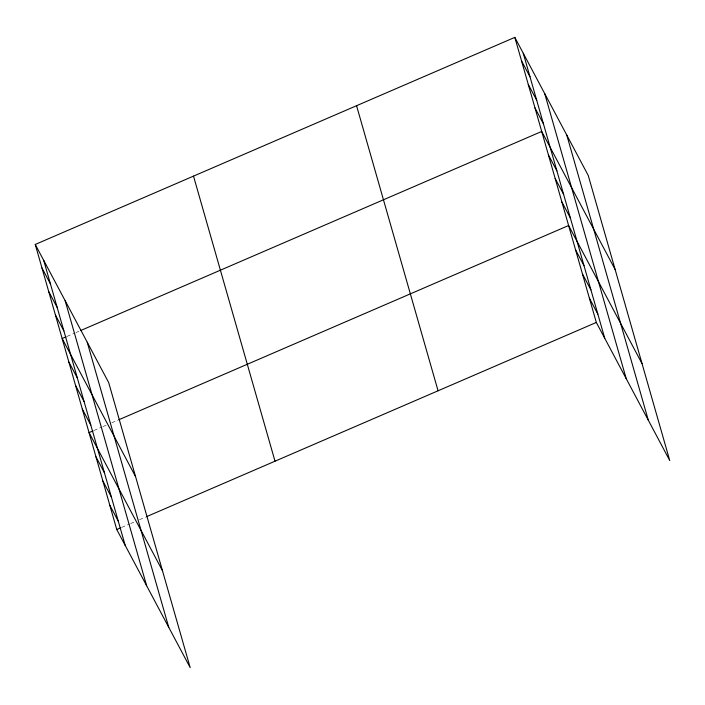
<?xml version="1.0" encoding="UTF-8"?>
<svg xmlns="http://www.w3.org/2000/svg" width="705" height="705" viewBox="0 0 705 705"><rect width="100%" height="100%" fill="white"/><g stroke="black" fill="none" stroke-linecap="round" stroke-linejoin="round"><path stroke-width="0.53" stroke-dasharray="3.52 2.64" d="M67.09 336.4L75.003 332.98M75.999 332.557L78.96 331.271M93.994 430.473L101.899 427.054M102.895 426.631L106.852 424.921M111.795 422.788L117.726 420.224M121.701 527.402L129.614 523.982M130.601 523.559L134.558 521.85M139.511 519.717L145.441 517.153"/><path stroke-width="1.06" d="M35.25 244.459L108.676 382.551L190.183 667.626L116.757 529.534L35.25 244.459L514.817 37.374L588.243 175.466L669.75 460.541L596.324 322.449L514.817 37.374M66.103 336.823L62.146 338.532L135.571 476.624M80.943 330.416L541.713 131.447L615.139 269.539M92.998 430.905L89.041 432.614L162.467 570.706M118.722 419.801L568.609 225.521L642.035 363.613M116.757 529.534L120.714 527.825M146.428 516.721L596.324 322.449M521.541 60.886L529.993 76.775M528.265 84.406L536.716 100.295M534.989 107.927L543.44 123.816M548.437 154.968L556.888 170.857M555.161 178.48L563.612 194.368M561.885 202L570.336 217.889M575.544 249.755L583.987 265.644M582.471 273.989L590.913 289.878M589.398 298.215L597.849 314.104M41.974 267.979L50.425 283.868M48.698 291.5L57.149 307.389M55.422 315.012L63.873 330.901M68.87 362.053L77.321 377.942M75.594 385.573L84.045 401.462M82.318 409.094L90.769 424.983M95.977 456.84L104.419 472.729M102.904 481.074L111.346 496.963M109.83 505.309L118.281 521.198M566.802 135.14L648.309 420.215M544.709 93.589L626.216 378.664M523.269 53.263L604.775 338.338M356.563 105.706L438.069 390.79M193.505 176.118L275.012 461.202M87.235 342.225L168.742 627.3M65.142 300.674L146.649 585.749M43.701 260.348L125.208 545.423"/></g></svg>
